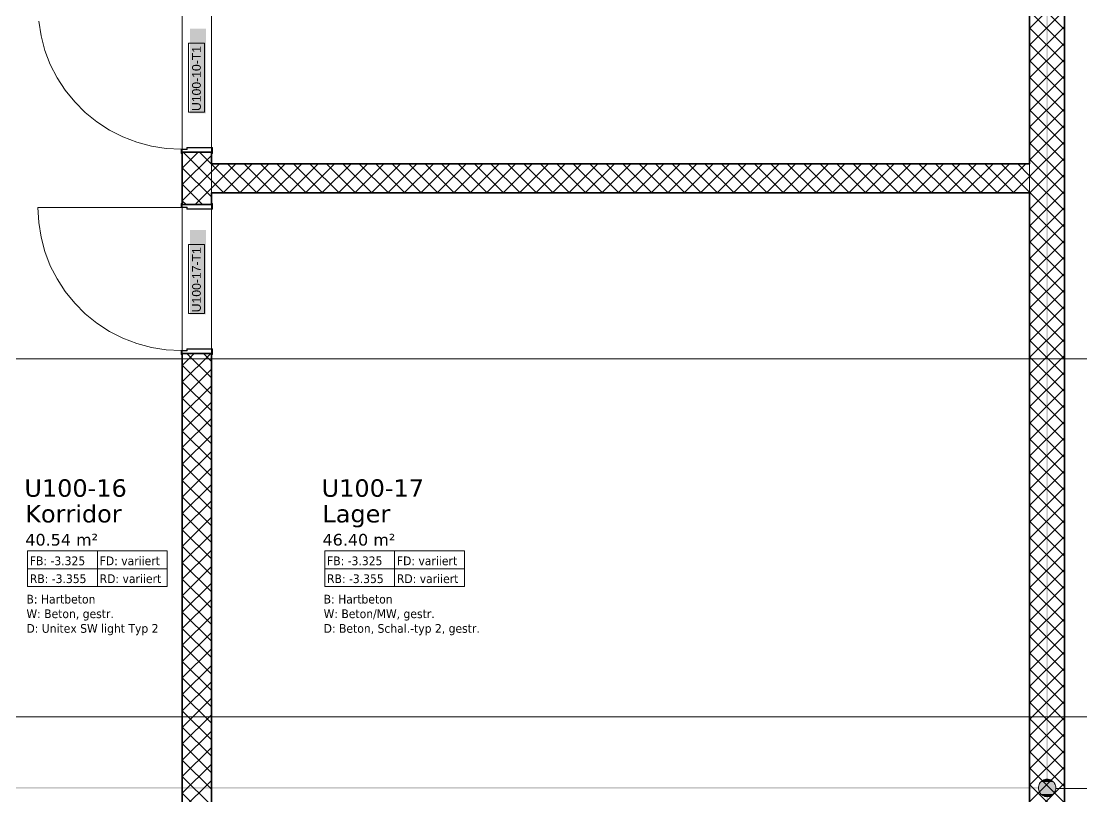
# Model space of a CAD drawing. Extents: x -1132 to 613, y -233 to 616.
# Drawn here: x -128.1 to 54.2, y 140.4 to 273.8 of the extents above; entities that cross this region are included whole.
import ezdxf
from ezdxf.lldxf.tags import DXFTag

# ---------------------------------------------------------------- set-up
doc = ezdxf.new("R2010")
doc.units = 0
doc.layers.get('0').update_dxf_attribs({"lineweight": 13})
for name, color, linetype, lineweight in [('A-AREA-____-IDEN', 7, 'Continuous', 5), ('A-DOOR-____-IDEN', 7, 'Continuous', 5), ('A-DOOR-FRAM-MCUT', 7, 'Continuous', 9), ('A-DOOR-OPNG-OTLN', 7, 'Continuous', 9), ('A-FLOR-____-OTLN', 7, 'Continuous', 9), ('A-WALL-____-MCUT', 7, 'Continuous', 35), ('A-WALL-____-PATT', 7, 'Continuous', 35), ('S-GRID-____-OTLN', 7, 'Continuous', 5)]:
    doc.layers.add(name, color=color, linetype=linetype, lineweight=lineweight)
doc.layers.add('EL01_VVV_Mass Blitzschutz', color=3, linetype='Continuous', lineweight=13, true_color=0x00ff00)
doc.layers.add('EL01_WAN_Leitung_Potentialausgleich', color=1, linetype='fein_strichliert', lineweight=13, true_color=0xff0000)
doc.styles.get("Standard").update_dxf_attribs({"font": 'arial.ttf'})
tags = doc.linetypes.add('_Rasterlinie_', pattern=[0.375, 0.2, -0.05, 0.075, -0.05]).pattern_tags.tags
tags[10:11] = [DXFTag(74, 4), DXFTag(75, 0), DXFTag(340, '0'), DXFTag(46, 1.0), DXFTag(50, 0.0), DXFTag(44, 0.0), DXFTag(45, 0.0)]
tags[8:9] = [DXFTag(74, 4), DXFTag(75, 0), DXFTag(340, '0'), DXFTag(46, 1.0), DXFTag(50, 0.0), DXFTag(44, 0.0), DXFTag(45, 0.0)]
tags[6:7] = [DXFTag(74, 4), DXFTag(75, 0), DXFTag(340, '0'), DXFTag(46, 1.0), DXFTag(50, 0.0), DXFTag(44, 0.0), DXFTag(45, 0.0)]
tags[4:5] = [DXFTag(74, 4), DXFTag(75, 0), DXFTag(340, '0'), DXFTag(46, 1.0), DXFTag(50, 0.0), DXFTag(44, 0.0), DXFTag(45, 0.0)]
tags = doc.linetypes.add('fein_strichliert', pattern=[4, 1, -2, 1]).pattern_tags.tags
tags[8:9] = [DXFTag(74, 4), DXFTag(75, 0), DXFTag(340, '0'), DXFTag(46, 0.0), DXFTag(50, 0.0), DXFTag(44, 0.0), DXFTag(45, 0.0)]
tags[6:7] = [DXFTag(74, 4), DXFTag(75, 0), DXFTag(340, '0'), DXFTag(46, 0.0), DXFTag(50, 0.0), DXFTag(44, 0.0), DXFTag(45, 0.0)]
tags[4:5] = [DXFTag(74, 4), DXFTag(75, 0), DXFTag(340, '0'), DXFTag(46, 0.0), DXFTag(50, 0.0), DXFTag(44, 0.0), DXFTag(45, 0.0)]

# ---------------------------------------------------------------- blocks, each defined once
blk = doc.blocks.new('Referenz-A0UJ2EK7XE', base_point=(-1124.08, -162.87))
at = {"layer": 'A-AREA-____-IDEN', "color": 0, "linetype": 'Continuous', "ltscale": 0.13}
for p, q in [((-126.99, 182.73), (-102.99, 182.73)), ((-126.99, 176.6), (-126.99, 182.73)), ((-114.99, 182.73), (-114.99, 176.6)), ((-102.99, 182.73), (-102.99, 176.6)), ((-75.92, 182.73), (-51.92, 182.73)), ((-75.92, 176.6), (-75.92, 182.73)), ((-63.92, 182.73), (-63.92, 176.6)), ((-51.92, 182.73), (-51.92, 176.6)), ((-126.99, 179.66), (-102.99, 179.66)), ((-75.92, 179.66), (-51.92, 179.66)), ((-102.99, 176.6), (-126.99, 176.6)), ((-51.92, 176.6), (-75.92, 176.6))]:
    blk.add_line(p, q, dxfattribs=at)
at = {"layer": 'A-DOOR-____-IDEN', "color": 0, "linetype": 'Continuous', "ltscale": 0.13}
for p, q in [((-99.34, 258.16), (-99.34, 270)), ((-99.34, 270), (-96.56, 270)), ((-96.56, 270), (-96.56, 258.16)), ((-96.56, 258.16), (-99.34, 258.16)), ((-99.34, 223.56), (-99.34, 235.4)), ((-99.34, 235.4), (-96.56, 235.4)), ((-96.56, 235.4), (-96.56, 223.56)), ((-96.56, 223.56), (-99.34, 223.56))]:
    blk.add_line(p, q, dxfattribs=at)
at = {"layer": 'A-DOOR-____-IDEN', "color": 7, "linetype": 'Continuous', "ltscale": 0.13, "true_color": 0xffffff}
for points in [[(-99.1, 257.98), (-96.34, 257.98), (-99.1, 272.52)], [(-96.34, 257.98), (-99.1, 272.52), (-96.34, 272.52)], [(-99.1, 223.38), (-96.34, 223.38), (-99.1, 237.92)], [(-96.34, 223.38), (-99.1, 237.92), (-96.34, 237.92)]]:
    blk.add_solid(points, dxfattribs=at)
at = {"layer": 'A-DOOR-FRAM-MCUT', "color": 0, "linetype": 'Continuous', "ltscale": 0.13}
for p, q in [((-100.61, 251.78), (-100.61, 251.08)), ((-99.61, 251.78), (-100.61, 251.78)), ((-100.57, 251.12), (-100.57, 251.74)), ((-100.57, 251.74), (-99.57, 251.74)), ((-95.21, 252.08), (-99.61, 252.08)), ((-99.61, 252.08), (-99.61, 251.78)), ((-99.57, 251.74), (-99.57, 252.04)), ((-99.57, 252.04), (-95.25, 252.04)), ((-95.25, 252.04), (-95.25, 251.12)), ((-95.21, 251.08), (-95.21, 252.08)), ((-100.61, 251.08), (-100.41, 251.08)), ((-100.41, 251.12), (-100.57, 251.12)), ((-100.41, 251.08), (-100.41, 251.12)), ((-95.25, 251.12), (-95.41, 251.12)), ((-95.41, 251.12), (-95.41, 251.08)), ((-95.41, 251.08), (-95.21, 251.08)), ((-100.61, 242.48), (-100.61, 241.78)), ((-100.41, 242.48), (-100.61, 242.48)), ((-100.57, 241.82), (-100.57, 242.44)), ((-100.57, 242.44), (-100.41, 242.44)), ((-100.41, 242.44), (-100.41, 242.48)), ((-95.21, 242.48), (-95.41, 242.48)), ((-95.41, 242.48), (-95.41, 242.44)), ((-95.41, 242.44), (-95.25, 242.44)), ((-95.25, 242.44), (-95.25, 241.52)), ((-95.21, 241.48), (-95.21, 242.48)), ((-100.61, 241.78), (-99.61, 241.78)), ((-99.57, 241.82), (-100.57, 241.82)), ((-99.61, 241.78), (-99.61, 241.48)), ((-99.61, 241.48), (-95.21, 241.48)), ((-99.57, 241.52), (-99.57, 241.82)), ((-95.25, 241.52), (-99.57, 241.52)), ((-100.61, 217.18), (-100.61, 216.48)), ((-99.61, 217.18), (-100.61, 217.18)), ((-100.57, 216.52), (-100.57, 217.14)), ((-100.57, 217.14), (-99.57, 217.14)), ((-95.21, 217.48), (-99.61, 217.48)), ((-99.61, 217.48), (-99.61, 217.18)), ((-99.57, 217.14), (-99.57, 217.44)), ((-99.57, 217.44), (-95.25, 217.44)), ((-95.25, 217.44), (-95.25, 216.52)), ((-95.21, 216.48), (-95.21, 217.48)), ((-100.61, 216.48), (-100.41, 216.48)), ((-100.41, 216.52), (-100.57, 216.52)), ((-100.41, 216.48), (-100.41, 216.52)), ((-95.25, 216.52), (-95.41, 216.52)), ((-95.41, 216.52), (-95.41, 216.48)), ((-95.41, 216.48), (-95.21, 216.48))]:
    blk.add_line(p, q, dxfattribs=at)
at = {"layer": 'A-DOOR-OPNG-OTLN', "color": 0, "linetype": 'Continuous', "ltscale": 0.13}
for p, q in [((-125.07, 273.81), (-124.67, 271.26)), ((-124.67, 271.26), (-124, 268.78)), ((-124, 268.78), (-123.08, 266.37)), ((-123.08, 266.37), (-121.91, 264.08)), ((-121.91, 264.08), (-120.51, 261.92)), ((-120.51, 261.92), (-118.89, 259.92)), ((-118.89, 259.92), (-117.07, 258.1)), ((-117.07, 258.1), (-115.07, 256.48)), ((-115.07, 256.48), (-112.91, 255.07)), ((-112.91, 255.07), (-110.61, 253.91)), ((-110.61, 253.91), (-108.21, 252.98)), ((-108.21, 252.98), (-105.72, 252.32)), ((-105.72, 252.32), (-103.18, 251.91)), ((-103.18, 251.91), (-100.61, 251.78)), ((-100.61, 241.78), (-125.21, 241.78)), ((-125.21, 241.78), (-125.07, 239.21)), ((-125.07, 239.21), (-124.67, 236.66)), ((-124.67, 236.66), (-124, 234.18)), ((-124, 234.18), (-123.08, 231.77)), ((-123.08, 231.77), (-121.91, 229.48)), ((-121.91, 229.48), (-120.51, 227.32)), ((-120.51, 227.32), (-118.89, 225.32)), ((-118.89, 225.32), (-117.07, 223.5)), ((-117.07, 223.5), (-115.07, 221.88)), ((-115.07, 221.88), (-112.91, 220.47)), ((-112.91, 220.47), (-110.61, 219.31)), ((-110.61, 219.31), (-108.21, 218.38)), ((-108.21, 218.38), (-105.72, 217.72)), ((-105.72, 217.72), (-103.18, 217.31)), ((-103.18, 217.31), (-100.61, 217.18))]:
    blk.add_line(p, q, dxfattribs=at)
at = {"layer": 'A-FLOR-____-OTLN', "color": 0, "linetype": 'Continuous', "ltscale": 0.13}
for p, q in [((-100.41, 251.78), (-100.41, 276.38)), ((-95.41, 276.08), (-95.41, 252.08)), ((-100.41, 251.28), (-100.41, 251.74)), ((-95.41, 252.04), (-95.41, 251.28)), ((-100.41, 241.82), (-100.41, 242.28)), ((-100.41, 217.18), (-100.41, 241.78)), ((-95.41, 242.28), (-95.41, 241.52)), ((-95.41, 241.48), (-95.41, 217.48)), ((-100.41, 216.68), (-100.41, 217.14)), ((-95.41, 217.44), (-95.41, 216.68))]:
    blk.add_line(p, q, dxfattribs=at)
at = {"layer": 'A-WALL-____-MCUT', "color": 0, "linetype": 'Continuous', "ltscale": 0.35}
for p, q in [((51.19, -159.1), (51.19, 515.98)), ((45.19, 353.68), (45.19, 249.28)), ((-95.41, 251.28), (-100.41, 251.28)), ((-100.41, 251.28), (-100.41, 242.28)), ((-95.41, 249.28), (-95.41, 251.28)), ((45.19, 249.28), (-95.41, 249.28)), ((-95.41, 244.28), (45.19, 244.28)), ((-95.41, 242.28), (-95.41, 244.28)), ((45.19, 244.28), (45.19, 112.28)), ((-100.41, 242.28), (-95.41, 242.28)), ((-95.41, 216.68), (-100.41, 216.68)), ((-100.41, 216.68), (-100.41, 105.28)), ((-95.41, 112.28), (-95.41, 216.68))]:
    blk.add_line(p, q, dxfattribs=at)
at = {"layer": 'A-WALL-____-MCUT', "color": 0, "linetype": 'Continuous', "lineweight": 9, "ltscale": 0.13}
for p, q in [((-95.41, 249.28), (-95.41, 244.28)), ((45.19, 244.28), (45.19, 249.28))]:
    blk.add_line(p, q, dxfattribs=at)
at = {"layer": 'A-WALL-____-PATT', "color": 0, "linetype": 'Continuous', "lineweight": 9, "ltscale": 0.13}
for p, q in [((45.19, 272.54), (51.19, 278.54)), ((51.19, 272.35), (45.19, 278.35)), ((45.19, 269.71), (51.19, 275.71)), ((51.19, 269.52), (45.19, 275.52)), ((45.19, 266.88), (51.19, 272.88)), ((51.19, 266.69), (45.19, 272.69)), ((45.19, 264.05), (51.19, 270.05)), ((51.19, 263.86), (45.19, 269.86)), ((45.19, 261.22), (51.19, 267.22)), ((51.19, 261.03), (45.19, 267.03)), ((45.19, 258.39), (51.19, 264.39)), ((51.19, 258.21), (45.19, 264.21)), ((45.19, 255.57), (51.19, 261.57)), ((51.19, 255.38), (45.19, 261.38)), ((45.19, 252.74), (51.19, 258.74)), ((51.19, 252.55), (45.19, 258.55)), ((45.19, 249.91), (51.19, 255.91)), ((51.19, 249.72), (45.19, 255.72)), ((45.19, 247.08), (51.19, 253.08)), ((51.19, 246.89), (45.19, 252.89)), ((-100.41, 248.56), (-97.69, 251.28)), ((-100.41, 245.73), (-95.41, 250.73)), ((-95.41, 246.41), (-100.27, 251.28)), ((-95.41, 249.24), (-97.44, 251.28)), ((45.19, 244.25), (51.19, 250.25)), ((51.19, 244.06), (45.19, 250.06)), ((-95.41, 243.58), (-100.41, 248.58)), ((-100.41, 242.9), (-95.41, 247.9)), ((-95.41, 247.9), (-94.03, 249.28)), ((-95.41, 245.07), (-91.2, 249.28)), ((-90.44, 244.28), (-95.41, 249.24)), ((-93.37, 244.28), (-88.37, 249.28)), ((-87.61, 244.28), (-92.61, 249.28)), ((-90.54, 244.28), (-85.54, 249.28)), ((-84.79, 244.28), (-89.79, 249.28)), ((-87.72, 244.28), (-82.72, 249.28)), ((-81.96, 244.28), (-86.96, 249.28)), ((-84.89, 244.28), (-79.89, 249.28)), ((-79.13, 244.28), (-84.13, 249.28)), ((-82.06, 244.28), (-77.06, 249.28)), ((-76.3, 244.28), (-81.3, 249.28)), ((-79.23, 244.28), (-74.23, 249.28)), ((-73.47, 244.28), (-78.47, 249.28)), ((-76.4, 244.28), (-71.4, 249.28)), ((-70.64, 244.28), (-75.64, 249.28)), ((-73.57, 244.28), (-68.57, 249.28)), ((-67.82, 244.28), (-72.82, 249.28)), ((-70.75, 244.28), (-65.75, 249.28)), ((-64.99, 244.28), (-69.99, 249.28)), ((-67.92, 244.28), (-62.92, 249.28)), ((-62.16, 244.28), (-67.16, 249.28)), ((-65.09, 244.28), (-60.09, 249.28)), ((-59.33, 244.28), (-64.33, 249.28)), ((-62.26, 244.28), (-57.26, 249.28)), ((-56.5, 244.28), (-61.5, 249.28)), ((-59.43, 244.28), (-54.43, 249.28)), ((-53.67, 244.28), (-58.67, 249.28)), ((-56.6, 244.28), (-51.6, 249.28)), ((-50.84, 244.28), (-55.84, 249.28)), ((-53.77, 244.28), (-48.77, 249.28)), ((-48.02, 244.28), (-53.02, 249.28)), ((-50.95, 244.28), (-45.95, 249.28)), ((-45.19, 244.28), (-50.19, 249.28)), ((-48.12, 244.28), (-43.12, 249.28)), ((-42.36, 244.28), (-47.36, 249.28)), ((-45.29, 244.28), (-40.29, 249.28)), ((-39.53, 244.28), (-44.53, 249.28)), ((-42.46, 244.28), (-37.46, 249.28)), ((-36.7, 244.28), (-41.7, 249.28)), ((-39.63, 244.28), (-34.63, 249.28)), ((-33.87, 244.28), (-38.87, 249.28)), ((-36.8, 244.28), (-31.8, 249.28)), ((-31.05, 244.28), (-36.05, 249.28)), ((-33.98, 244.28), (-28.98, 249.28)), ((-28.22, 244.28), (-33.22, 249.28)), ((-31.15, 244.28), (-26.15, 249.28)), ((-25.39, 244.28), (-30.39, 249.28)), ((-28.32, 244.28), (-23.32, 249.28)), ((-22.56, 244.28), (-27.56, 249.28)), ((-25.49, 244.28), (-20.49, 249.28)), ((-19.73, 244.28), (-24.73, 249.28)), ((-22.66, 244.28), (-17.66, 249.28)), ((-16.9, 244.28), (-21.9, 249.28)), ((-19.83, 244.28), (-14.83, 249.28)), ((-14.08, 244.28), (-19.08, 249.28)), ((-17, 244.28), (-12, 249.28)), ((-11.25, 244.28), (-16.25, 249.28)), ((-14.18, 244.28), (-9.18, 249.28)), ((-8.42, 244.28), (-13.42, 249.28)), ((-11.35, 244.28), (-6.35, 249.28)), ((-5.59, 244.28), (-10.59, 249.28)), ((-8.52, 244.28), (-3.52, 249.28)), ((-2.76, 244.28), (-7.76, 249.28)), ((-5.69, 244.28), (-0.69, 249.28)), ((0.07, 244.28), (-4.93, 249.28)), ((-2.86, 244.28), (2.14, 249.28)), ((2.9, 244.28), (-2.1, 249.28)), ((-0.03, 244.28), (4.97, 249.28)), ((5.72, 244.28), (0.72, 249.28)), ((2.79, 244.28), (7.79, 249.28)), ((8.55, 244.28), (3.55, 249.28)), ((5.62, 244.28), (10.62, 249.28)), ((11.38, 244.28), (6.38, 249.28)), ((8.45, 244.28), (13.45, 249.28)), ((14.21, 244.28), (9.21, 249.28)), ((11.28, 244.28), (16.28, 249.28)), ((17.04, 244.28), (12.04, 249.28)), ((14.11, 244.28), (19.11, 249.28)), ((19.87, 244.28), (14.87, 249.28)), ((16.94, 244.28), (21.94, 249.28)), ((22.69, 244.28), (17.69, 249.28)), ((19.76, 244.28), (24.76, 249.28)), ((25.52, 244.28), (20.52, 249.28)), ((22.59, 244.28), (27.59, 249.28)), ((28.35, 244.28), (23.35, 249.28)), ((25.42, 244.28), (30.42, 249.28)), ((31.18, 244.28), (26.18, 249.28)), ((28.25, 244.28), (33.25, 249.28)), ((34.01, 244.28), (29.01, 249.28)), ((31.08, 244.28), (36.08, 249.28)), ((36.84, 244.28), (31.84, 249.28)), ((33.91, 244.28), (38.91, 249.28)), ((39.66, 244.28), (34.66, 249.28)), ((36.74, 244.28), (41.74, 249.28)), ((42.49, 244.28), (37.49, 249.28)), ((39.56, 244.28), (44.56, 249.28)), ((45.19, 244.41), (40.32, 249.28)), ((45.19, 247.23), (43.15, 249.28)), ((-93.27, 244.28), (-95.41, 246.41)), ((42.39, 244.28), (45.19, 247.08)), ((45.19, 241.42), (51.19, 247.42)), ((51.19, 241.23), (45.19, 247.23)), ((-96.93, 242.28), (-100.41, 245.76)), ((-98.2, 242.28), (-95.41, 245.07)), ((45.19, 238.59), (51.19, 244.59)), ((51.19, 238.41), (45.19, 244.41)), ((-99.76, 242.28), (-100.41, 242.93)), ((45.19, 235.77), (51.19, 241.77)), ((51.19, 235.58), (45.19, 241.58)), ((45.19, 232.94), (51.19, 238.94)), ((51.19, 232.75), (45.19, 238.75)), ((45.19, 230.11), (51.19, 236.11)), ((51.19, 229.92), (45.19, 235.92)), ((45.19, 227.28), (51.19, 233.28)), ((51.19, 227.09), (45.19, 233.09)), ((45.19, 224.45), (51.19, 230.45)), ((51.19, 224.26), (45.19, 230.26)), ((45.19, 221.62), (51.19, 227.62)), ((51.19, 221.44), (45.19, 227.44)), ((45.19, 218.8), (51.19, 224.8)), ((51.19, 218.61), (45.19, 224.61)), ((45.19, 215.97), (51.19, 221.97)), ((51.19, 215.78), (45.19, 221.78)), ((45.19, 213.14), (51.19, 219.14)), ((51.19, 212.95), (45.19, 218.95)), ((-100.41, 214.62), (-98.35, 216.68)), ((-100.41, 211.79), (-95.52, 216.68)), ((-95.41, 212.47), (-99.61, 216.68)), ((-95.41, 215.3), (-96.78, 216.68)), ((45.19, 210.31), (51.19, 216.31)), ((51.19, 210.12), (45.19, 216.12)), ((-95.41, 209.64), (-100.41, 214.64)), ((-100.41, 208.96), (-95.41, 213.96)), ((45.19, 207.48), (51.19, 213.48)), ((51.19, 207.29), (45.19, 213.29)), ((-95.41, 206.82), (-100.41, 211.82)), ((-100.41, 206.13), (-95.41, 211.13)), ((45.19, 204.65), (51.19, 210.65)), ((51.19, 204.46), (45.19, 210.46)), ((-95.41, 203.99), (-100.41, 208.99)), ((-100.41, 203.3), (-95.41, 208.3)), ((45.19, 201.83), (51.19, 207.83)), ((-95.41, 201.16), (-100.41, 206.16)), ((51.19, 201.64), (45.19, 207.64)), ((-100.41, 200.48), (-95.41, 205.48)), ((45.19, 199), (51.19, 205)), ((51.19, 198.81), (45.19, 204.81)), ((-95.41, 198.33), (-100.41, 203.33)), ((-100.41, 197.65), (-95.41, 202.65)), ((-95.41, 195.5), (-100.41, 200.5)), ((45.19, 196.17), (51.19, 202.17)), ((51.19, 195.98), (45.19, 201.98)), ((-100.41, 194.82), (-95.41, 199.82)), ((45.19, 193.34), (51.19, 199.34)), ((51.19, 193.15), (45.19, 199.15)), ((-95.41, 192.67), (-100.41, 197.67)), ((-100.41, 191.99), (-95.41, 196.99)), ((45.19, 190.51), (51.19, 196.51)), ((51.19, 190.32), (45.19, 196.32)), ((-95.41, 189.84), (-100.41, 194.84)), ((-100.41, 189.16), (-95.41, 194.16)), ((45.19, 187.68), (51.19, 193.68)), ((51.19, 187.49), (45.19, 193.49)), ((-95.41, 187.02), (-100.41, 192.02)), ((-100.41, 186.33), (-95.41, 191.33)), ((45.19, 184.85), (51.19, 190.85)), ((51.19, 184.67), (45.19, 190.67)), ((-95.41, 184.19), (-100.41, 189.19)), ((-100.41, 183.5), (-95.41, 188.5)), ((45.19, 182.03), (51.19, 188.03)), ((51.19, 181.84), (45.19, 187.84)), ((-95.41, 181.36), (-100.41, 186.36)), ((-100.41, 180.68), (-95.41, 185.68)), ((45.19, 179.2), (51.19, 185.2)), ((51.19, 179.01), (45.19, 185.01)), ((-95.41, 178.53), (-100.41, 183.53)), ((-100.41, 177.85), (-95.41, 182.85)), ((45.19, 176.37), (51.19, 182.37)), ((-95.41, 175.7), (-100.41, 180.7)), ((51.19, 176.18), (45.19, 182.18)), ((-100.41, 175.02), (-95.41, 180.02)), ((45.19, 173.54), (51.19, 179.54)), ((51.19, 173.35), (45.19, 179.35)), ((-95.41, 172.87), (-100.41, 177.87)), ((-100.41, 172.19), (-95.41, 177.19)), ((-95.41, 170.05), (-100.41, 175.05)), ((45.19, 170.71), (51.19, 176.71)), ((51.19, 170.52), (45.19, 176.52)), ((-100.41, 169.36), (-95.41, 174.36)), ((45.19, 167.88), (51.19, 173.88)), ((51.19, 167.7), (45.19, 173.7)), ((-95.41, 167.22), (-100.41, 172.22)), ((-100.41, 166.53), (-95.41, 171.53)), ((45.19, 165.06), (51.19, 171.06)), ((51.19, 164.87), (45.19, 170.87)), ((-95.41, 164.39), (-100.41, 169.39)), ((-100.41, 163.71), (-95.41, 168.71)), ((45.19, 162.23), (51.19, 168.23)), ((51.19, 162.04), (45.19, 168.04)), ((-95.41, 161.56), (-100.41, 166.56)), ((-100.41, 160.88), (-95.41, 165.88)), ((45.19, 159.4), (51.19, 165.4)), ((51.19, 159.21), (45.19, 165.21)), ((-95.41, 158.73), (-100.41, 163.73)), ((-100.41, 158.05), (-95.41, 163.05)), ((45.19, 156.57), (51.19, 162.57)), ((51.19, 156.38), (45.19, 162.38)), ((-95.41, 155.9), (-100.41, 160.9)), ((-100.41, 155.22), (-95.41, 160.22)), ((45.19, 153.74), (51.19, 159.74)), ((51.19, 153.55), (45.19, 159.55)), ((-95.41, 153.08), (-100.41, 158.08)), ((-100.41, 152.39), (-95.41, 157.39)), ((45.19, 150.91), (51.19, 156.91)), ((51.19, 150.72), (45.19, 156.72)), ((-95.41, 150.25), (-100.41, 155.25)), ((-100.41, 149.56), (-95.41, 154.56)), ((45.19, 148.09), (51.19, 154.09)), ((51.19, 147.9), (45.19, 153.9)), ((-95.41, 147.42), (-100.41, 152.42)), ((-100.41, 146.74), (-95.41, 151.74)), ((45.19, 145.26), (51.19, 151.26)), ((-95.41, 144.59), (-100.41, 149.59)), ((51.19, 145.07), (45.19, 151.07)), ((-100.41, 143.91), (-95.41, 148.91)), ((45.19, 142.43), (51.19, 148.43)), ((51.19, 142.24), (45.19, 148.24)), ((-95.41, 141.76), (-100.41, 146.76)), ((-100.41, 141.08), (-95.41, 146.08)), ((45.19, 139.6), (51.19, 145.6)), ((51.19, 139.41), (45.19, 145.41)), ((-95.41, 138.93), (-100.41, 143.93)), ((-100.41, 138.25), (-95.41, 143.25)), ((45.19, 136.77), (51.19, 142.77)), ((51.19, 136.58), (45.19, 142.58)), ((-95.41, 136.1), (-100.41, 141.1))]:
    blk.add_line(p, q, dxfattribs=at)
at = {"layer": 'S-GRID-____-OTLN', "color": 0, "linetype": '_Rasterlinie_', "ltscale": 0.13}
for p, q in [((-1115.8, 215.78), (111.18, 215.78)), ((-1115.8, 154.18), (95.18, 154.18))]:
    blk.add_line(p, q, dxfattribs=at)
at = {"layer": 'A-AREA-____-IDEN', "color": 0, "linetype": 'Continuous', "ltscale": 0.13, "attachment_point": 1}
for s, insert, char_height in [('{\\fVerdana;U100-16}', (-127.53, 195.04), 3), ('{\\fVerdana;U100-17}', (-76.46, 195.04), 3), ('{\\fVerdana;Korridor}', (-127.39, 190.62), 3), ('{\\fVerdana;Lager}', (-76.32, 190.62), 3), ('{\\fVerdana;40.54 m²}', (-127.38, 185.65), 2), ('{\\fVerdana;46.40 m²}', (-76.31, 185.65), 2), ('{\\W0.9;\\fVerdana;FB: -3.325}', (-126.6, 181.77), 1.5), ('{\\W0.9;\\fVerdana;FD: variiert}', (-114.6, 181.77), 1.5), ('{\\W0.9;\\fVerdana;FB: -3.325}', (-75.53, 181.77), 1.5), ('{\\W0.9;\\fVerdana;FD: variiert}', (-63.53, 181.77), 1.5), ('{\\W0.9;\\fVerdana;RB: -3.355}', (-126.6, 178.7), 1.5), ('{\\W0.9;\\fVerdana;RD: variiert}', (-114.6, 178.7), 1.5), ('{\\W0.9;\\fVerdana;RB: -3.355}', (-75.53, 178.7), 1.5), ('{\\W0.9;\\fVerdana;RD: variiert}', (-63.53, 178.7), 1.5), ('{\\W0.9;\\fVerdana;B: Hartbeton}', (-127.18, 175.18), 1.5), ('{\\W0.9;\\fVerdana;B: Hartbeton}', (-76.11, 175.18), 1.5), ('{\\W0.9;\\fVerdana;W: Beton, gestr.}', (-127.18, 172.67), 1.5), ('{\\W0.9;\\fVerdana;W: Beton/MW, gestr.}', (-76.11, 172.67), 1.5), ('{\\W0.9;\\fVerdana;D: Unitex SW light Typ 2}', (-127.18, 170.15), 1.5), ('{\\W0.9;\\fVerdana;D: Beton, Schal.-typ 2, gestr.}', (-76.11, 170.15), 1.5)]:
    blk.add_mtext(s, dxfattribs=dict(at, insert=insert, char_height=char_height))
at = {"layer": 'A-DOOR-____-IDEN', "color": 0, "linetype": 'Continuous', "ltscale": 0.13, "char_height": 1.5, "attachment_point": 1, "rotation": 90}
for s, insert in [('{\\fArial;U100-10-T1}', (-98.72, 258.36)), ('{\\fArial;U100-17-T1}', (-98.72, 223.76))]:
    blk.add_mtext(s, dxfattribs=dict(at, insert=insert))
blk = doc.blocks.new('Anschlusspunkt-A0UJ2EKFXE', base_point=(46.7, 140.47))
at = {"color": 0, "linetype": 'ByBlock', "lineweight": -2, "ltscale": 0.13}
for p, q in [((46.71, 142.17), (46.7, 141.97)), ((46.75, 142.36), (46.71, 142.17)), ((46.81, 142.55), (46.75, 142.36)), ((46.9, 142.72), (46.81, 142.55)), ((47.01, 142.89), (46.9, 142.72)), ((47.14, 143.03), (47.01, 142.89)), ((47.28, 143.16), (47.14, 143.03)), ((47.45, 143.27), (47.28, 143.16)), ((47.62, 143.36), (47.45, 143.27)), ((47.81, 143.42), (47.62, 143.36)), ((48, 143.46), (47.81, 143.42)), ((48.2, 143.47), (48, 143.46)), ((48.39, 143.46), (48.2, 143.47)), ((48.58, 143.42), (48.39, 143.46)), ((48.77, 143.36), (48.58, 143.42)), ((48.95, 143.27), (48.77, 143.36)), ((49.11, 143.16), (48.95, 143.27)), ((49.26, 143.03), (49.11, 143.16)), ((49.39, 142.89), (49.26, 143.03)), ((49.49, 142.72), (49.39, 142.89)), ((49.58, 142.55), (49.49, 142.72)), ((49.64, 142.36), (49.58, 142.55)), ((49.68, 142.17), (49.64, 142.36)), ((49.7, 141.97), (49.68, 142.17)), ((46.7, 141.97), (46.71, 141.78)), ((46.71, 141.78), (46.75, 141.58)), ((46.75, 141.58), (46.81, 141.4)), ((46.81, 141.4), (46.9, 141.22)), ((46.9, 141.22), (47.01, 141.06)), ((47.01, 141.06), (47.14, 140.91)), ((47.14, 140.91), (47.28, 140.78)), ((47.28, 140.78), (47.45, 140.67)), ((47.45, 140.67), (47.62, 140.59)), ((47.62, 140.59), (47.81, 140.52)), ((47.81, 140.52), (48, 140.49)), ((48, 140.49), (48.2, 140.47)), ((48.2, 140.47), (48.39, 140.49)), ((48.39, 140.49), (48.58, 140.52)), ((48.58, 140.52), (48.77, 140.59)), ((48.77, 140.59), (48.95, 140.67)), ((48.95, 140.67), (49.11, 140.78)), ((49.11, 140.78), (49.26, 140.91)), ((49.26, 140.91), (49.39, 141.06)), ((49.39, 141.06), (49.49, 141.22)), ((49.49, 141.22), (49.58, 141.4)), ((49.58, 141.4), (49.64, 141.58)), ((49.64, 141.58), (49.68, 141.78)), ((49.68, 141.78), (49.7, 141.97))]:
    blk.add_line(p, q, dxfattribs=at)
for points in [[(49.7, 141.97), (46.7, 141.97), (49.64, 142.36)], [(46.7, 141.97), (49.64, 142.36), (46.75, 142.36)], [(49.64, 142.37), (46.75, 142.37), (49.5, 142.72)], [(46.75, 142.37), (49.5, 142.72), (46.89, 142.72)], [(49.64, 142.36), (46.75, 142.36), (49.64, 142.37)], [(46.75, 142.36), (49.64, 142.37), (46.75, 142.37)], [(49.5, 142.72), (46.89, 142.72), (49.49, 142.73)], [(46.89, 142.72), (49.49, 142.73), (46.9, 142.73)], [(49.49, 142.73), (46.9, 142.73), (49.26, 143.02)], [(46.9, 142.73), (49.26, 143.02), (47.13, 143.02)], [(49.26, 143.02), (47.13, 143.02), (49.25, 143.04)], [(47.13, 143.02), (49.25, 143.04), (47.15, 143.04)], [(49.25, 143.04), (47.15, 143.04), (48.95, 143.26)], [(47.15, 143.04), (48.95, 143.26), (47.43, 143.26)], [(48.95, 143.26), (47.43, 143.26), (48.93, 143.28)], [(47.43, 143.26), (48.93, 143.28), (47.47, 143.28)], [(48.93, 143.28), (47.47, 143.28), (48.59, 143.42)], [(47.47, 143.28), (48.59, 143.42), (47.79, 143.42)], [(48.59, 143.42), (47.79, 143.42), (48.56, 143.43)], [(47.79, 143.42), (48.56, 143.43), (47.86, 143.43)], [(48.56, 143.43), (47.86, 143.43), (48.17, 143.47)], [(46.75, 141.59), (49.7, 141.97), (46.7, 141.97)], [(49.64, 141.59), (46.75, 141.59), (49.7, 141.97)], [(49.64, 141.58), (46.75, 141.58), (49.64, 141.59)], [(46.75, 141.58), (49.64, 141.59), (46.75, 141.59)], [(46.89, 141.23), (49.64, 141.58), (46.75, 141.58)], [(49.5, 141.23), (46.89, 141.23), (49.64, 141.58)], [(46.9, 141.22), (49.5, 141.23), (46.89, 141.23)], [(49.49, 141.22), (46.9, 141.22), (49.5, 141.23)], [(47.13, 140.92), (49.49, 141.22), (46.9, 141.22)], [(49.26, 140.92), (47.13, 140.92), (49.49, 141.22)], [(47.15, 140.9), (49.26, 140.92), (47.13, 140.92)], [(49.25, 140.9), (47.15, 140.9), (49.26, 140.92)], [(47.43, 140.68), (49.25, 140.9), (47.15, 140.9)], [(48.95, 140.68), (47.43, 140.68), (49.25, 140.9)], [(47.47, 140.67), (48.95, 140.68), (47.43, 140.68)], [(48.93, 140.67), (47.47, 140.67), (48.95, 140.68)], [(47.79, 140.53), (48.93, 140.67), (47.47, 140.67)], [(48.59, 140.53), (47.79, 140.53), (48.93, 140.67)], [(47.86, 140.52), (48.59, 140.53), (47.79, 140.53)], [(48.56, 140.52), (47.86, 140.52), (48.59, 140.53)], [(48.17, 140.47), (48.56, 140.52), (47.86, 140.52)]]:
    blk.add_solid(points, dxfattribs=at)
blk = doc.blocks.new('Polylinie-A0UJ2EQ9XE', base_point=(-1861.48, -463.72))
at = {"color": 0, "linetype": 'ByBlock', "lineweight": -2, "ltscale": 0.13}
for points in [[(48.05, -159.1), (48.35, -159.1), (48.05, 512.83)], [(48.35, -159.1), (48.05, 512.83), (48.35, 512.83)]]:
    blk.add_solid(points, dxfattribs=at)
blk = doc.blocks.new('Maß-A0UJ2ERXXE', base_point=(48.94, 141.44))
at = {"color": 0, "lineweight": -2}
for p, q in [((76.15, 284.9), (48.94, 284.9)), ((75.57, 284.48), (74.74, 285.31)), ((75.15, 284.9), (75.15, 141.85)), ((75.57, 141.44), (74.74, 142.27)), ((76.15, 141.85), (49.69, 141.85))]:
    blk.add_line(p, q, dxfattribs=at)
at = {"color": 0, "lineweight": -2, "insert": (71.82, 210.62), "char_height": 2.5, "attachment_point": 1, "rotation": 90}
blk.add_mtext('{\\fArial;715}', dxfattribs=at)

msp = doc.modelspace()

# ---------------------------------------------------------------- linework, layer by layer
at = {"layer": 'EL01_WAN_Leitung_Potentialausgleich', "linetype": 'ByBlock', "ltscale": 0.13}
for points in [[(48.2, 141.82), (-1115.8, 141.82), (48.2, 142.12)], [(-1115.8, 141.82), (48.2, 142.12), (-1115.8, 142.12)], [(48.2, 142.12), (-1115.8, 142.12), (-1115.8, 142.12)], [(48.2, 141.82), (48.2, 141.82), (-1115.8, 141.82)]]:
    msp.add_solid(points, dxfattribs=at)

# ---------------------------------------------------------------- block references
at = {"color": 9, "lineweight": 25, "ltscale": 0.25, "true_color": 0xc0c0c0}
msp.add_blockref('Referenz-A0UJ2EK7XE', (-1124.08, -162.87), dxfattribs=at)
at = {"layer": 'EL01_VVV_Mass Blitzschutz', "linetype": 'Continuous', "ltscale": 0.13}
msp.add_blockref('Maß-A0UJ2ERXXE', (48.94, 141.44), dxfattribs=at)
at = {"layer": 'EL01_WAN_Leitung_Potentialausgleich', "linetype": 'ByBlock', "ltscale": 0.13}
for name, p in [('Polylinie-A0UJ2EQ9XE', (-1861.48, -463.72)), ('Anschlusspunkt-A0UJ2EKFXE', (46.7, 140.47))]:
    msp.add_blockref(name, p, dxfattribs=at)

doc.saveas('drawing.dxf')
